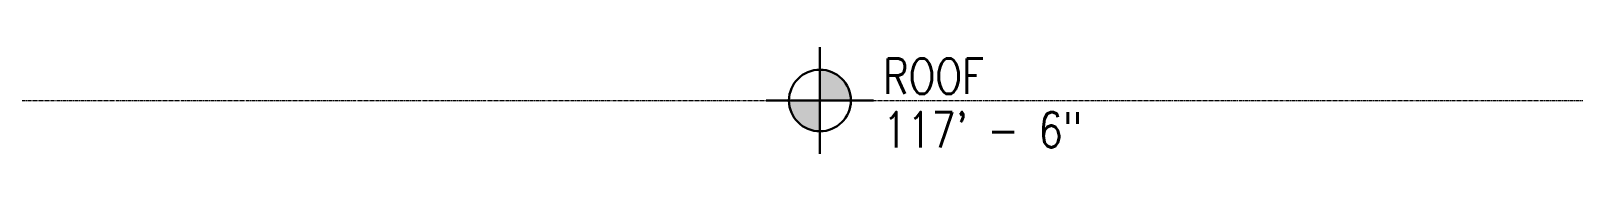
# Model space of a CAD drawing. Header units: inches. Extents: x 841 to 14134, y -5681 to -3225.
# Drawn here: x 4284.5 to 4569.1, y -3790.5 to -3770.9 of the extents above; entities that cross this region are included whole.
import ezdxf

# ---------------------------------------------------------------- set-up
doc = ezdxf.new("R2010")
doc.units = ezdxf.units.IN
doc.header["$MEASUREMENT"] = 0
doc.linetypes.add('CENTER2', pattern=[1.125, 0.75, -0.125, 0.125, -0.125])
doc.linetypes.add('NBK_CenterX2', pattern=[1.083333, 0.666667, -0.125, 0.166667, -0.125])
for name, color, linetype, lineweight in [('!Dimension', 50, 'Continuous', 5), ('!Gridline', 112, 'NBK_CenterX2', 5), ('!Symbol', 131, 'Continuous', 30)]:
    doc.layers.add(name, color=color, linetype=linetype, lineweight=lineweight)
doc.styles.add('Romans', font='romans.shx', dxfattribs={"width": 0.8})

# ---------------------------------------------------------------- blocks, each defined once
blk = doc.blocks.new('E.L.')
at = {"linetype": 'CENTER2', "ltscale": 60}
h = blk.add_hatch(color=256, dxfattribs=at)
h.paths.add_polyline_path([(0.0618, 0), (0, 0), (0, -0.0618, 0.414214)])
h.paths.add_polyline_path([(0, 0.0618, 0.414214), (-0.0618, 0), (0, 0)])
for p, q in [((0, 0.1071), (0, -0.1071)), ((0, -0.0636), (0, 0.1071)), ((0.1071, 0), (-0.1071, 0))]:
    blk.add_line(p, q, dxfattribs=at)
blk.add_circle((0, 0), 0.0618, dxfattribs=at)

msp = doc.modelspace()

# ---------------------------------------------------------------- linework, layer by layer
at = {"layer": '!Gridline'}
msp.add_line((850.77, -3780.72), (4569.06, -3780.72), dxfattribs=at)

# ---------------------------------------------------------------- block references
at = {"layer": '!Symbol', "xscale": -91.754114922718, "yscale": 91.754114922718, "zscale": 91.754114922718}
msp.add_blockref('E.L.', (4429.16, -3780.72), dxfattribs=at)

# ---------------------------------------------------------------- texts
at = {"layer": '!Dimension', "char_height": 6.5, "attachment_point": 5, "style": 'Romans'}
for s, insert in [('ROOF', (4449.99, -3776.25)), ('117\' - 6"', (4458.99, -3786.11))]:
    msp.add_mtext(s, dxfattribs=dict(at, insert=insert))

doc.saveas('drawing.dxf')
